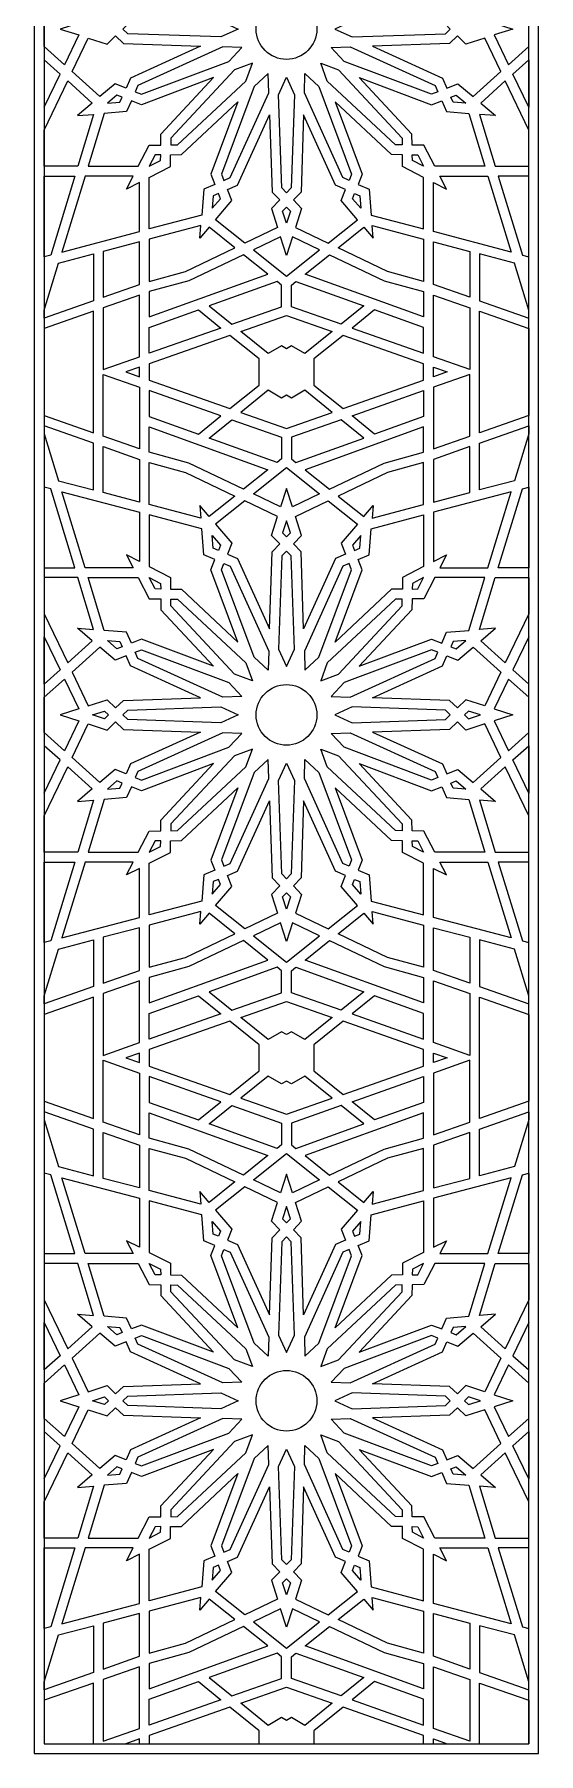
# Model space of a CAD drawing. Extents: x -1356 to -846, y 1052 to 4540.
# Drawn here: x -1356 to -846, y 1052 to 2790 of the extents above; entities that cross this region are included whole.
import ezdxf

# ---------------------------------------------------------------- set-up
doc = ezdxf.new("R2010")
doc.units = 0
doc.layers.add('LAYER_01', color=7, linetype='CONTINUOUS')

msp = doc.modelspace()

# ---------------------------------------------------------------- linework, layer by layer
at = {"layer": 'LAYER_01'}
for points in [[(-1355.9, 1051.9), (-845.5, 1051.9), (-845.5, 4539.9), (-1355.9, 4539.9)], [(-1345.9, 1061.9), (-855.5, 1061.9), (-855.5, 4529.9), (-1345.9, 4529.9)], [(-1310.9, 2801.9), (-1329.7, 2795.9), (-1310.9, 2789.9), (-1325.4, 2759.7), (-1345.9, 2778.1), (-1345.9, 2813.7), (-1325.4, 2832.1)], [(-890.4, 2801.9), (-871.7, 2795.9), (-890.4, 2789.9), (-876, 2759.7), (-855.5, 2778.1), (-855.5, 2813.7), (-876, 2832.1)], [(-1266.4, 2795.9), (-1261.4, 2800.7), (-1167.1, 2803.9), (-1149.5, 2795.9), (-1167.1, 2787.9), (-1261.4, 2791.1)], [(-935, 2795.9), (-939.9, 2800.7), (-1034.3, 2803.9), (-1051.8, 2795.9), (-1034.3, 2787.9), (-939.9, 2791.1)], [(-1301.3, 2786.8), (-1282.2, 2780.6), (-1273.6, 2788.9), (-1265.6, 2781.3), (-1187.6, 2778.6), (-1258.7, 2746.3), (-1263.1, 2736.2), (-1274.2, 2740.6), (-1289.5, 2727.5), (-1317.6, 2752.8)], [(-900, 2786.8), (-919.2, 2780.6), (-927.8, 2788.9), (-935.8, 2781.3), (-1013.8, 2778.6), (-942.7, 2746.3), (-938.3, 2736.2), (-927.2, 2740.6), (-911.8, 2727.5), (-883.8, 2752.8)], [(-1345.9, 2716.9), (-1329.9, 2750.3), (-1345.9, 2764.7)], [(-1165.1, 2777.9), (-1251, 2738.8), (-1253.8, 2732.5), (-1247.4, 2730), (-1159, 2763.1), (-1145.8, 2777.2)], [(-1036.3, 2777.9), (-950.3, 2738.8), (-947.6, 2732.5), (-954, 2730), (-1042.4, 2763.1), (-1055.6, 2777.2)], [(-855.5, 2716.9), (-871.5, 2750.3), (-855.5, 2764.7)], [(-1153.3, 2754.6), (-1217.7, 2685.6), (-1217.9, 2678.7), (-1211, 2678.9), (-1142, 2743.3), (-1135.2, 2761.4)], [(-1133.5, 2737.6), (-1166.6, 2649.2), (-1164.1, 2642.8), (-1157.8, 2645.6), (-1118.7, 2731.5), (-1119.4, 2750.8)], [(-1100.7, 2747.1), (-1092.7, 2729.5), (-1095.9, 2635.2), (-1100.7, 2630.2), (-1105.5, 2635.2), (-1108.7, 2729.5)], [(-1067.9, 2737.6), (-1034.8, 2649.2), (-1037.3, 2642.8), (-1043.6, 2645.6), (-1082.6, 2731.5), (-1082, 2750.8)], [(-1048.1, 2754.6), (-983.6, 2685.6), (-983.5, 2678.7), (-990.4, 2678.9), (-1059.4, 2743.3), (-1066.1, 2761.4)], [(-1297.2, 2721), (-1312.2, 2708.3), (-1295.9, 2709.6), (-1311.9, 2657.1), (-1345.9, 2657.1), (-1345.9, 2693.7), (-1322.1, 2743.4)], [(-1250.7, 2657.1), (-1239.8, 2678.4), (-1227.9, 2678.6), (-1227.7, 2689.6), (-1174.4, 2746.7), (-1247.5, 2719.3), (-1257.7, 2723.3), (-1262.5, 2712.4), (-1285.2, 2710.5), (-1301.5, 2657.1)], [(-950.6, 2657.1), (-961.6, 2678.4), (-973.5, 2678.6), (-973.7, 2689.6), (-1027, 2746.7), (-953.9, 2719.3), (-943.6, 2723.3), (-938.9, 2712.4), (-916.2, 2710.5), (-899.9, 2657.1)], [(-904.1, 2721), (-889.1, 2708.3), (-905.5, 2709.6), (-889.4, 2657.1), (-855.5, 2657.1), (-855.5, 2693.7), (-879.3, 2743.4)], [(-1269.3, 2721.8), (-1267.1, 2727), (-1272.3, 2729.1), (-1282, 2720.8)], [(-1186.4, 2607.7), (-1239.5, 2593.7), (-1239.5, 2645.9), (-1218.2, 2656.8), (-1218, 2668.7), (-1207, 2668.9), (-1149.9, 2722.2), (-1177.3, 2649.1), (-1173.3, 2638.8), (-1184.2, 2634.1)], [(-1015, 2607.7), (-961.9, 2593.7), (-961.9, 2645.9), (-983.2, 2656.8), (-983.4, 2668.7), (-994.4, 2668.9), (-1051.5, 2722.2), (-1024, 2649.1), (-1028.1, 2638.8), (-1017.1, 2634.1)], [(-932.1, 2721.8), (-934.3, 2727), (-929.1, 2729.1), (-919.3, 2720.8)], [(-1109.8, 2595.3), (-1142.9, 2579.4), (-1172.5, 2603), (-1156, 2622.4), (-1160.4, 2633.5), (-1150.3, 2637.9), (-1118, 2709), (-1115.3, 2631), (-1107.6, 2623), (-1116, 2614.4)], [(-1091.6, 2595.3), (-1058.5, 2579.4), (-1028.9, 2603), (-1045.3, 2622.4), (-1041, 2633.5), (-1051.1, 2637.9), (-1083.4, 2709), (-1086, 2631), (-1093.7, 2623), (-1085.4, 2614.4)], [(-1228.1, 2662.9), (-1228, 2668.6), (-1233.6, 2668.5), (-1239.5, 2657.1)], [(-973.3, 2662.9), (-973.4, 2668.6), (-967.7, 2668.5), (-961.9, 2657.1)], [(-1339.3, 2567.3), (-1345.9, 2565.6), (-1345.9, 2647.1), (-1315, 2647.1)], [(-1328, 2570.3), (-1249.5, 2591), (-1249.5, 2640.7), (-1262.6, 2634), (-1255.9, 2647.1), (-1304.5, 2647.1)], [(-873.4, 2570.3), (-951.9, 2591), (-951.9, 2640.7), (-938.8, 2634), (-945.5, 2647.1), (-896.8, 2647.1)], [(-862, 2567.3), (-855.5, 2565.6), (-855.5, 2647.1), (-886.4, 2647.1)], [(-1167.5, 2624.3), (-1169.6, 2629.5), (-1174.8, 2627.3), (-1175.8, 2614.6)], [(-1033.8, 2624.3), (-1031.8, 2629.5), (-1026.6, 2627.3), (-1025.6, 2614.6)], [(-1100.7, 2615.8), (-1096.8, 2611.8), (-1100.7, 2599.6), (-1104.6, 2611.8)], [(-1239.5, 2540.7), (-1202.9, 2550.7), (-1152.9, 2574.6), (-1179, 2595.4), (-1188.3, 2584.4), (-1187.3, 2597.1), (-1239.5, 2583.3)], [(-961.9, 2540.7), (-998.5, 2550.7), (-1048.5, 2574.6), (-1022.4, 2595.4), (-1013.1, 2584.4), (-1014.1, 2597.1), (-961.9, 2583.3)], [(-1286.1, 2524.6), (-1249.5, 2537.5), (-1249.5, 2580.7), (-1286.1, 2571)], [(-1067.2, 2572.5), (-1094.7, 2585.6), (-1100.7, 2566.9), (-1106.7, 2585.6), (-1134.2, 2572.5), (-1100.7, 2545.8)], [(-915.3, 2524.6), (-951.9, 2537.5), (-951.9, 2580.7), (-915.3, 2571)], [(-1345.9, 2511.7), (-1331.4, 2559.1), (-1296.1, 2568.4), (-1296.1, 2521.1), (-1345.9, 2503.6)], [(-1239.5, 2504.7), (-1119.5, 2548), (-1144.2, 2567.7), (-1199.4, 2541.3), (-1239.5, 2530.3)], [(-961.9, 2504.7), (-1081.9, 2548), (-1057.2, 2567.7), (-1002, 2541.3), (-961.9, 2530.3)], [(-855.5, 2511.7), (-870, 2559.1), (-905.3, 2568.4), (-905.3, 2521.1), (-855.5, 2503.6)], [(-1156, 2497.4), (-1105.7, 2515), (-1105.7, 2537), (-1110.3, 2540.7), (-1178.9, 2515.9)], [(-1045.4, 2497.4), (-1095.7, 2515), (-1095.7, 2537), (-1091.1, 2540.7), (-1022.5, 2515.9)], [(-1286.1, 2451.6), (-1249.5, 2464.5), (-1249.5, 2526.9), (-1286.1, 2514)], [(-915.3, 2451.6), (-951.9, 2464.5), (-951.9, 2526.9), (-915.3, 2514)], [(-1345.9, 2449.1), (-1345.9, 2405.2), (-1296.1, 2387.7), (-1296.1, 2510.5), (-1345.9, 2493)], [(-1167.1, 2493.5), (-1239.5, 2468), (-1239.5, 2494.1), (-1189.9, 2511.9)], [(-1082.1, 2467.6), (-1095.7, 2475.5), (-1100.7, 2472.6), (-1105.7, 2475.5), (-1119.2, 2467.6), (-1146.9, 2490), (-1100.7, 2506.2), (-1054.5, 2490)], [(-1034.3, 2493.5), (-961.9, 2468), (-961.9, 2494.1), (-1011.5, 2511.9)], [(-855.5, 2449.1), (-855.5, 2405.2), (-905.3, 2387.7), (-905.3, 2510.5), (-855.5, 2493)], [(-1128.5, 2449.1), (-1128.5, 2462.3), (-1157.9, 2486.1), (-1239.5, 2457.4), (-1239.5, 2440.8), (-1157.9, 2412.1), (-1128.5, 2435.9)], [(-1072.9, 2449.1), (-1072.9, 2435.9), (-1043.4, 2412.1), (-961.9, 2440.8), (-961.9, 2457.4), (-1043.4, 2486.1), (-1072.9, 2462.3)], [(-1263.2, 2449.1), (-1249.5, 2444.3), (-1249.5, 2453.9)], [(-938.2, 2449.1), (-951.9, 2444.3), (-951.9, 2453.9)], [(-1286.1, 2446.6), (-1249.5, 2433.7), (-1249.5, 2371.3), (-1286.1, 2384.2)], [(-915.3, 2446.6), (-951.9, 2433.7), (-951.9, 2371.3), (-915.3, 2384.2)], [(-1167.1, 2404.7), (-1239.5, 2430.2), (-1239.5, 2404.1), (-1189.9, 2386.3)], [(-1082.1, 2430.6), (-1095.7, 2422.7), (-1100.7, 2425.6), (-1105.7, 2422.7), (-1119.2, 2430.6), (-1146.9, 2408.2), (-1100.7, 2392), (-1054.5, 2408.2)], [(-1034.3, 2404.7), (-961.9, 2430.2), (-961.9, 2404.1), (-1011.5, 2386.3)], [(-1156, 2400.8), (-1105.7, 2383.2), (-1105.7, 2361.2), (-1110.3, 2357.5), (-1178.9, 2382.3)], [(-1045.4, 2400.8), (-1095.7, 2383.2), (-1095.7, 2361.2), (-1091.1, 2357.5), (-1022.5, 2382.3)], [(-1345.9, 2386.5), (-1331.4, 2339.1), (-1296.1, 2329.8), (-1296.1, 2377.1), (-1345.9, 2394.6)], [(-1239.5, 2393.5), (-1119.5, 2350.2), (-1144.2, 2330.5), (-1199.4, 2356.9), (-1239.5, 2367.9)], [(-961.9, 2393.5), (-1081.9, 2350.2), (-1057.2, 2330.5), (-1002, 2356.9), (-961.9, 2367.9)], [(-855.5, 2386.5), (-870, 2339.1), (-905.3, 2329.8), (-905.3, 2377.1), (-855.5, 2394.6)], [(-1286.1, 2373.6), (-1249.5, 2360.7), (-1249.5, 2317.5), (-1286.1, 2327.2)], [(-915.3, 2373.6), (-951.9, 2360.7), (-951.9, 2317.5), (-915.3, 2327.2)], [(-1239.5, 2357.5), (-1202.9, 2347.5), (-1152.9, 2323.6), (-1179, 2302.8), (-1188.3, 2313.9), (-1187.3, 2301.1), (-1239.5, 2314.9)], [(-1067.2, 2325.7), (-1094.7, 2312.6), (-1100.7, 2331.3), (-1106.7, 2312.6), (-1134.2, 2325.7), (-1100.7, 2352.4)], [(-961.9, 2357.5), (-998.5, 2347.5), (-1048.5, 2323.6), (-1022.4, 2302.8), (-1013.1, 2313.9), (-1014.1, 2301.1), (-961.9, 2314.9)], [(-1339.3, 2330.9), (-1345.9, 2332.6), (-1345.9, 2251.1), (-1315, 2251.1)], [(-862, 2330.9), (-855.5, 2332.6), (-855.5, 2251.1), (-886.4, 2251.1)], [(-1328, 2327.9), (-1249.5, 2307.2), (-1249.5, 2257.5), (-1262.6, 2264.2), (-1255.9, 2251.1), (-1304.5, 2251.1)], [(-1109.8, 2302.9), (-1142.9, 2318.8), (-1172.5, 2295.2), (-1156, 2275.8), (-1160.4, 2264.7), (-1150.3, 2260.3), (-1118, 2189.2), (-1115.3, 2267.2), (-1107.6, 2275.2), (-1116, 2283.8)], [(-1091.6, 2302.9), (-1058.5, 2318.8), (-1028.9, 2295.2), (-1045.3, 2275.8), (-1041, 2264.7), (-1051.1, 2260.3), (-1083.4, 2189.2), (-1086, 2267.2), (-1093.7, 2275.2), (-1085.4, 2283.8)], [(-873.4, 2327.9), (-951.9, 2307.2), (-951.9, 2257.5), (-938.8, 2264.2), (-945.5, 2251.1), (-896.8, 2251.1)], [(-1186.4, 2290.5), (-1239.5, 2304.5), (-1239.5, 2252.3), (-1218.2, 2241.4), (-1218, 2229.5), (-1207, 2229.3), (-1149.9, 2176), (-1177.3, 2249.1), (-1173.3, 2259.4), (-1184.2, 2264.1)], [(-1100.7, 2282.4), (-1096.8, 2286.4), (-1100.7, 2298.6), (-1104.6, 2286.4)], [(-1015, 2290.5), (-961.9, 2304.5), (-961.9, 2252.3), (-983.2, 2241.4), (-983.4, 2229.5), (-994.4, 2229.3), (-1051.5, 2176), (-1024, 2249.1), (-1028.1, 2259.4), (-1017.1, 2264.1)], [(-1167.5, 2273.9), (-1169.6, 2268.7), (-1174.8, 2270.9), (-1175.8, 2283.7)], [(-1033.8, 2273.9), (-1031.8, 2268.7), (-1026.6, 2270.9), (-1025.6, 2283.7)], [(-1100.7, 2151.2), (-1092.7, 2168.7), (-1095.9, 2263), (-1100.7, 2268), (-1105.5, 2263), (-1108.7, 2168.7)], [(-1133.5, 2160.6), (-1166.6, 2249), (-1164.1, 2255.4), (-1157.8, 2252.6), (-1118.7, 2166.7), (-1119.4, 2147.4)], [(-1067.9, 2160.6), (-1034.8, 2249), (-1037.3, 2255.4), (-1043.6, 2252.6), (-1082.6, 2166.7), (-1082, 2147.4)], [(-1297.2, 2177.2), (-1312.2, 2189.9), (-1295.9, 2188.6), (-1311.9, 2241.1), (-1345.9, 2241.1), (-1345.9, 2204.5), (-1322.1, 2154.9)], [(-1250.7, 2241.1), (-1239.8, 2219.8), (-1227.9, 2219.6), (-1227.7, 2208.6), (-1174.4, 2151.5), (-1247.5, 2179), (-1257.7, 2174.9), (-1262.5, 2185.9), (-1285.2, 2187.7), (-1301.5, 2241.1)], [(-1228.1, 2235.3), (-1228, 2229.6), (-1233.6, 2229.7), (-1239.5, 2241.1)], [(-950.6, 2241.1), (-961.6, 2219.8), (-973.5, 2219.6), (-973.7, 2208.6), (-1027, 2151.5), (-953.9, 2179), (-943.6, 2174.9), (-938.9, 2185.9), (-916.2, 2187.7), (-899.9, 2241.1)], [(-973.3, 2235.3), (-973.4, 2229.6), (-967.7, 2229.7), (-961.9, 2241.1)], [(-904.1, 2177.2), (-889.1, 2189.9), (-905.5, 2188.6), (-889.4, 2241.1), (-855.5, 2241.1), (-855.5, 2204.5), (-879.3, 2154.9)], [(-1153.3, 2143.6), (-1217.7, 2212.6), (-1217.9, 2219.5), (-1211, 2219.3), (-1142, 2154.9), (-1135.2, 2136.8)], [(-1048.1, 2143.6), (-983.6, 2212.6), (-983.5, 2219.5), (-990.4, 2219.3), (-1059.4, 2154.9), (-1066.1, 2136.8)], [(-1345.9, 2181.3), (-1329.9, 2147.9), (-1345.9, 2133.5)], [(-1269.3, 2176.4), (-1267.1, 2171.2), (-1272.3, 2169.1), (-1282, 2177.4)], [(-932.1, 2176.4), (-934.3, 2171.2), (-929.1, 2169.1), (-919.3, 2177.4)], [(-855.5, 2181.3), (-871.5, 2147.9), (-855.5, 2133.5)], [(-1301.3, 2111.4), (-1282.2, 2117.6), (-1273.6, 2109.3), (-1265.6, 2117), (-1187.6, 2119.6), (-1258.7, 2151.9), (-1263.1, 2162), (-1274.2, 2157.6), (-1289.5, 2170.7), (-1317.6, 2145.5)], [(-1165.1, 2120.3), (-1251, 2159.4), (-1253.8, 2165.7), (-1247.4, 2168.2), (-1159, 2135.1), (-1145.8, 2121)], [(-1036.3, 2120.3), (-950.3, 2159.4), (-947.6, 2165.7), (-954, 2168.2), (-1042.4, 2135.1), (-1055.6, 2121)], [(-900, 2111.4), (-919.2, 2117.6), (-927.8, 2109.3), (-935.8, 2117), (-1013.8, 2119.6), (-942.7, 2151.9), (-938.3, 2162), (-927.2, 2157.6), (-911.8, 2170.7), (-883.8, 2145.5)], [(-1310.9, 2108.3), (-1329.7, 2102.3), (-1310.9, 2096.3), (-1325.4, 2066.1), (-1345.9, 2084.5), (-1345.9, 2120.1), (-1325.4, 2138.5)], [(-890.4, 2108.3), (-871.7, 2102.3), (-890.4, 2096.3), (-876, 2066.1), (-855.5, 2084.5), (-855.5, 2120.1), (-876, 2138.5)], [(-1297, 2102.3), (-1284.8, 2106.2), (-1280.8, 2102.3), (-1284.8, 2098.4)], [(-1266.4, 2102.3), (-1261.4, 2107.1), (-1167.1, 2110.3), (-1149.5, 2102.3), (-1167.1, 2094.3), (-1261.4, 2097.5)], [(-935, 2102.3), (-939.9, 2107.1), (-1034.3, 2110.3), (-1051.8, 2102.3), (-1034.3, 2094.3), (-939.9, 2097.5)], [(-904.4, 2102.3), (-916.6, 2106.2), (-920.6, 2102.3), (-916.6, 2098.4)], [(-1301.3, 2093.2), (-1282.2, 2087), (-1273.6, 2095.3), (-1265.6, 2087.7), (-1187.6, 2085), (-1258.7, 2052.7), (-1263.1, 2042.6), (-1274.2, 2047), (-1289.5, 2033.9), (-1317.6, 2059.2)], [(-900, 2093.2), (-919.2, 2087), (-927.8, 2095.3), (-935.8, 2087.7), (-1013.8, 2085), (-942.7, 2052.7), (-938.3, 2042.6), (-927.2, 2047), (-911.8, 2033.9), (-883.8, 2059.2)], [(-1345.9, 2023.3), (-1329.9, 2056.7), (-1345.9, 2071.1)], [(-1165.1, 2084.3), (-1251, 2045.2), (-1253.8, 2038.9), (-1247.4, 2036.4), (-1159, 2069.5), (-1145.8, 2083.6)], [(-1036.3, 2084.3), (-950.3, 2045.2), (-947.6, 2038.9), (-954, 2036.4), (-1042.4, 2069.5), (-1055.6, 2083.6)], [(-855.5, 2023.3), (-871.5, 2056.7), (-855.5, 2071.1)], [(-1250.7, 1963.5), (-1239.8, 1984.8), (-1227.9, 1985), (-1227.7, 1996), (-1174.4, 2053.1), (-1247.5, 2025.6), (-1257.7, 2029.7), (-1262.5, 2018.8), (-1285.2, 2016.9), (-1301.5, 1963.5)], [(-1153.3, 2061), (-1217.7, 1992), (-1217.9, 1985.1), (-1211, 1985.3), (-1142, 2049.7), (-1135.2, 2067.8)], [(-1133.5, 2044), (-1166.6, 1955.6), (-1164.1, 1949.2), (-1157.8, 1952), (-1118.7, 2037.9), (-1119.4, 2057.2)], [(-1100.7, 2053.4), (-1092.7, 2035.9), (-1095.9, 1941.6), (-1100.7, 1936.6), (-1105.5, 1941.6), (-1108.7, 2035.9)], [(-1067.9, 2044), (-1034.8, 1955.6), (-1037.3, 1949.2), (-1043.6, 1952), (-1082.6, 2037.9), (-1082, 2057.2)], [(-1048.1, 2061), (-983.6, 1992), (-983.5, 1985.1), (-990.4, 1985.3), (-1059.4, 2049.7), (-1066.1, 2067.8)], [(-950.6, 1963.5), (-961.6, 1984.8), (-973.5, 1985), (-973.7, 1996), (-1027, 2053.1), (-953.9, 2025.6), (-943.6, 2029.7), (-938.9, 2018.8), (-916.2, 2016.9), (-899.9, 1963.5)], [(-1297.2, 2027.4), (-1312.2, 2014.7), (-1295.9, 2016), (-1311.9, 1963.5), (-1345.9, 1963.5), (-1345.9, 2000.1), (-1322.1, 2049.7)], [(-1269.3, 2028.2), (-1267.1, 2033.4), (-1272.3, 2035.5), (-1282, 2027.2)], [(-932.1, 2028.2), (-934.3, 2033.4), (-929.1, 2035.5), (-919.3, 2027.2)], [(-904.1, 2027.4), (-889.1, 2014.7), (-905.5, 2016), (-889.4, 1963.5), (-855.5, 1963.5), (-855.5, 2000.1), (-879.3, 2049.7)], [(-1186.4, 1914.1), (-1239.5, 1900.1), (-1239.5, 1952.3), (-1218.2, 1963.2), (-1218, 1975.1), (-1207, 1975.3), (-1149.9, 2028.6), (-1177.3, 1955.5), (-1173.3, 1945.2), (-1184.2, 1940.5)], [(-1015, 1914.1), (-961.9, 1900.1), (-961.9, 1952.3), (-983.2, 1963.2), (-983.4, 1975.1), (-994.4, 1975.3), (-1051.5, 2028.6), (-1024, 1955.5), (-1028.1, 1945.2), (-1017.1, 1940.5)], [(-1109.8, 1901.7), (-1142.9, 1885.8), (-1172.5, 1909.4), (-1156, 1928.8), (-1160.4, 1939.9), (-1150.3, 1944.3), (-1118, 2015.4), (-1115.3, 1937.4), (-1107.6, 1929.4), (-1116, 1920.8)], [(-1091.6, 1901.7), (-1058.5, 1885.8), (-1028.9, 1909.4), (-1045.3, 1928.8), (-1041, 1939.9), (-1051.1, 1944.3), (-1083.4, 2015.4), (-1086, 1937.4), (-1093.7, 1929.4), (-1085.4, 1920.8)], [(-1228.1, 1969.3), (-1228, 1975), (-1233.6, 1974.9), (-1239.5, 1963.5)], [(-973.3, 1969.3), (-973.4, 1975), (-967.7, 1974.9), (-961.9, 1963.5)], [(-1339.3, 1873.7), (-1345.9, 1872), (-1345.9, 1953.5), (-1315, 1953.5)], [(-1328, 1876.7), (-1249.5, 1897.4), (-1249.5, 1947.1), (-1262.6, 1940.4), (-1255.9, 1953.5), (-1304.5, 1953.5)], [(-873.4, 1876.7), (-951.9, 1897.4), (-951.9, 1947.1), (-938.8, 1940.4), (-945.5, 1953.5), (-896.8, 1953.5)], [(-862, 1873.7), (-855.5, 1872), (-855.5, 1953.5), (-886.4, 1953.5)], [(-1167.5, 1930.7), (-1169.6, 1935.9), (-1174.8, 1933.7), (-1175.8, 1920.9)], [(-1033.8, 1930.7), (-1031.8, 1935.9), (-1026.6, 1933.7), (-1025.6, 1920.9)], [(-1100.7, 1922.2), (-1096.8, 1918.2), (-1100.7, 1906), (-1104.6, 1918.2)], [(-1239.5, 1847.1), (-1202.9, 1857.1), (-1152.9, 1881), (-1179, 1901.8), (-1188.3, 1890.7), (-1187.3, 1903.5), (-1239.5, 1889.7)], [(-961.9, 1847.1), (-998.5, 1857.1), (-1048.5, 1881), (-1022.4, 1901.8), (-1013.1, 1890.7), (-1014.1, 1903.5), (-961.9, 1889.7)], [(-1286.1, 1831), (-1249.5, 1843.9), (-1249.5, 1887.1), (-1286.1, 1877.4)], [(-1067.2, 1878.9), (-1094.7, 1892), (-1100.7, 1873.3), (-1106.7, 1892), (-1134.2, 1878.9), (-1100.7, 1852.2)], [(-915.3, 1831), (-951.9, 1843.9), (-951.9, 1887.1), (-915.3, 1877.4)], [(-1345.9, 1818.1), (-1331.4, 1865.5), (-1296.1, 1874.8), (-1296.1, 1827.5), (-1345.9, 1810)], [(-1239.5, 1811.1), (-1119.5, 1854.4), (-1144.2, 1874.1), (-1199.4, 1847.7), (-1239.5, 1836.7)], [(-961.9, 1811.1), (-1081.9, 1854.4), (-1057.2, 1874.1), (-1002, 1847.7), (-961.9, 1836.7)], [(-855.5, 1818.1), (-870, 1865.5), (-905.3, 1874.8), (-905.3, 1827.5), (-855.5, 1810)], [(-1156, 1803.8), (-1105.7, 1821.4), (-1105.7, 1843.4), (-1110.3, 1847.1), (-1178.9, 1822.3)], [(-1045.4, 1803.8), (-1095.7, 1821.4), (-1095.7, 1843.4), (-1091.1, 1847.1), (-1022.5, 1822.3)], [(-1286.1, 1758), (-1249.5, 1770.9), (-1249.5, 1833.3), (-1286.1, 1820.4)], [(-915.3, 1758), (-951.9, 1770.9), (-951.9, 1833.3), (-915.3, 1820.4)], [(-1345.9, 1755.5), (-1345.9, 1711.6), (-1296.1, 1694.1), (-1296.1, 1816.9), (-1345.9, 1799.4)], [(-1167.1, 1799.9), (-1239.5, 1774.4), (-1239.5, 1800.5), (-1189.9, 1818.3)], [(-1082.1, 1774), (-1095.7, 1781.9), (-1100.7, 1779), (-1105.7, 1781.9), (-1119.2, 1774), (-1146.9, 1796.4), (-1100.7, 1812.6), (-1054.5, 1796.4)], [(-1034.3, 1799.9), (-961.9, 1774.4), (-961.9, 1800.5), (-1011.5, 1818.3)], [(-905.3, 1755.5), (-905.3, 1816.9), (-855.5, 1799.4), (-855.5, 1711.6), (-905.3, 1694.1)], [(-1128.5, 1755.5), (-1128.5, 1768.7), (-1157.9, 1792.5), (-1239.5, 1763.8), (-1239.5, 1747.2), (-1157.9, 1718.5), (-1128.5, 1742.3)], [(-961.9, 1755.5), (-961.9, 1763.8), (-1043.4, 1792.5), (-1072.9, 1768.7), (-1072.9, 1742.3), (-1043.4, 1718.5), (-961.9, 1747.2)], [(-1263.2, 1755.5), (-1249.5, 1750.7), (-1249.5, 1760.3)], [(-938.2, 1755.5), (-951.9, 1750.7), (-951.9, 1760.3)], [(-1286.1, 1753), (-1249.5, 1740.1), (-1249.5, 1677.7), (-1286.1, 1690.6)], [(-915.3, 1753), (-951.9, 1740.1), (-951.9, 1677.7), (-915.3, 1690.6)], [(-1167.1, 1711.1), (-1239.5, 1736.6), (-1239.5, 1710.5), (-1189.9, 1692.7)], [(-1082.1, 1737), (-1095.7, 1729.1), (-1100.7, 1732), (-1105.7, 1729.1), (-1119.2, 1737), (-1146.9, 1714.6), (-1100.7, 1698.4), (-1054.5, 1714.6)], [(-1034.3, 1711.1), (-961.9, 1736.6), (-961.9, 1710.5), (-1011.5, 1692.7)], [(-1156, 1707.2), (-1105.7, 1689.6), (-1105.7, 1667.6), (-1110.3, 1663.9), (-1178.9, 1688.7)], [(-1045.4, 1707.2), (-1095.7, 1689.6), (-1095.7, 1667.6), (-1091.1, 1663.9), (-1022.5, 1688.7)], [(-1345.9, 1692.9), (-1331.4, 1645.5), (-1296.1, 1636.2), (-1296.1, 1683.5), (-1345.9, 1701)], [(-1239.5, 1699.9), (-1119.5, 1656.6), (-1144.2, 1636.9), (-1199.4, 1663.3), (-1239.5, 1674.3)], [(-961.9, 1699.9), (-1081.9, 1656.6), (-1057.2, 1636.9), (-1002, 1663.3), (-961.9, 1674.3)], [(-855.5, 1692.9), (-870, 1645.5), (-905.3, 1636.2), (-905.3, 1683.5), (-855.5, 1701)], [(-1286.1, 1680), (-1249.5, 1667.1), (-1249.5, 1623.9), (-1286.1, 1633.6)], [(-915.3, 1680), (-951.9, 1667.1), (-951.9, 1623.9), (-915.3, 1633.6)], [(-1239.5, 1663.9), (-1202.9, 1653.9), (-1152.9, 1630), (-1179, 1609.2), (-1188.3, 1620.3), (-1187.3, 1607.5), (-1239.5, 1621.3)], [(-1067.2, 1632.1), (-1094.7, 1619), (-1100.7, 1637.7), (-1106.7, 1619), (-1134.2, 1632.1), (-1100.7, 1658.8)], [(-961.9, 1663.9), (-998.5, 1653.9), (-1048.5, 1630), (-1022.4, 1609.2), (-1013.1, 1620.3), (-1014.1, 1607.5), (-961.9, 1621.3)], [(-1339.3, 1637.3), (-1345.9, 1639), (-1345.9, 1557.5), (-1315, 1557.5)], [(-1328, 1634.3), (-1249.5, 1613.6), (-1249.5, 1563.9), (-1262.6, 1570.6), (-1255.9, 1557.5), (-1304.5, 1557.5)], [(-873.4, 1634.3), (-951.9, 1613.6), (-951.9, 1563.9), (-938.8, 1570.6), (-945.5, 1557.5), (-896.8, 1557.5)], [(-862, 1637.3), (-855.5, 1639), (-855.5, 1557.5), (-886.4, 1557.5)], [(-1109.8, 1609.3), (-1142.9, 1625.2), (-1172.5, 1601.6), (-1156, 1582.2), (-1160.4, 1571.1), (-1150.3, 1566.7), (-1118, 1495.6), (-1115.3, 1573.6), (-1107.6, 1581.6), (-1116, 1590.2)], [(-1091.6, 1609.3), (-1058.5, 1625.2), (-1028.9, 1601.6), (-1045.3, 1582.2), (-1041, 1571.1), (-1051.1, 1566.7), (-1083.4, 1495.6), (-1086, 1573.6), (-1093.7, 1581.6), (-1085.4, 1590.2)], [(-1186.4, 1596.9), (-1239.5, 1610.9), (-1239.5, 1558.7), (-1218.2, 1547.8), (-1218, 1535.9), (-1207, 1535.7), (-1149.9, 1482.4), (-1177.3, 1555.5), (-1173.3, 1565.8), (-1184.2, 1570.5)], [(-1100.7, 1588.8), (-1096.8, 1592.8), (-1100.7, 1605), (-1104.6, 1592.8)], [(-1015, 1596.9), (-961.9, 1610.9), (-961.9, 1558.7), (-983.2, 1547.8), (-983.4, 1535.9), (-994.4, 1535.7), (-1051.5, 1482.4), (-1024, 1555.5), (-1028.1, 1565.8), (-1017.1, 1570.5)], [(-1167.5, 1580.3), (-1169.6, 1575.1), (-1174.8, 1577.3), (-1175.8, 1590.1)], [(-1033.8, 1580.3), (-1031.8, 1575.1), (-1026.6, 1577.3), (-1025.6, 1590.1)], [(-1100.7, 1457.6), (-1092.7, 1475.1), (-1095.9, 1569.4), (-1100.7, 1574.4), (-1105.5, 1569.4), (-1108.7, 1475.1)], [(-1297.2, 1483.6), (-1312.2, 1496.3), (-1295.9, 1495), (-1311.9, 1547.5), (-1345.9, 1547.5), (-1345.9, 1510.9), (-1322.1, 1461.3)], [(-1250.7, 1547.5), (-1239.8, 1526.2), (-1227.9, 1526), (-1227.7, 1515), (-1174.4, 1457.9), (-1247.5, 1485.3), (-1257.7, 1481.3), (-1262.5, 1492.2), (-1285.2, 1494.1), (-1301.5, 1547.5)], [(-1228.1, 1541.7), (-1228, 1536), (-1233.6, 1536.1), (-1239.5, 1547.5)], [(-1133.5, 1467), (-1166.6, 1555.4), (-1164.1, 1561.8), (-1157.8, 1559), (-1118.7, 1473.1), (-1119.4, 1453.8)], [(-1067.9, 1467), (-1034.8, 1555.4), (-1037.3, 1561.8), (-1043.6, 1559), (-1082.6, 1473.1), (-1082, 1453.8)], [(-950.6, 1547.5), (-961.6, 1526.2), (-973.5, 1526), (-973.7, 1515), (-1027, 1457.9), (-953.9, 1485.3), (-943.6, 1481.3), (-938.9, 1492.2), (-916.2, 1494.1), (-899.9, 1547.5)], [(-973.3, 1541.7), (-973.4, 1536), (-967.7, 1536.1), (-961.9, 1547.5)], [(-904.1, 1483.6), (-889.1, 1496.3), (-905.5, 1495), (-889.4, 1547.5), (-855.5, 1547.5), (-855.5, 1510.9), (-879.3, 1461.3)], [(-1153.3, 1450), (-1217.7, 1519), (-1217.9, 1525.9), (-1211, 1525.7), (-1142, 1461.3), (-1135.2, 1443.2)], [(-1048.1, 1450), (-983.6, 1519), (-983.5, 1525.9), (-990.4, 1525.7), (-1059.4, 1461.3), (-1066.1, 1443.2)], [(-1345.9, 1487.7), (-1329.9, 1454.3), (-1345.9, 1439.9)], [(-1269.3, 1482.8), (-1267.1, 1477.6), (-1272.3, 1475.5), (-1282, 1483.8)], [(-932.1, 1482.8), (-934.3, 1477.6), (-929.1, 1475.5), (-919.3, 1483.8)], [(-855.5, 1487.7), (-871.5, 1454.3), (-855.5, 1439.9)], [(-1301.3, 1417.8), (-1282.2, 1424), (-1273.6, 1415.7), (-1265.6, 1423.3), (-1187.6, 1426), (-1258.7, 1458.3), (-1263.1, 1468.4), (-1274.2, 1464), (-1289.5, 1477.1), (-1317.6, 1451.8)], [(-1165.1, 1426.7), (-1251, 1465.8), (-1253.8, 1472.1), (-1247.4, 1474.6), (-1159, 1441.5), (-1145.8, 1427.4)], [(-1036.3, 1426.7), (-950.3, 1465.8), (-947.6, 1472.1), (-954, 1474.6), (-1042.4, 1441.5), (-1055.6, 1427.4)], [(-900, 1417.8), (-919.2, 1424), (-927.8, 1415.7), (-935.8, 1423.3), (-1013.8, 1426), (-942.7, 1458.3), (-938.3, 1468.4), (-927.2, 1464), (-911.8, 1477.1), (-883.8, 1451.8)], [(-1310.9, 1414.7), (-1329.7, 1408.7), (-1310.9, 1402.7), (-1325.4, 1372.5), (-1345.9, 1390.9), (-1345.9, 1426.5), (-1325.4, 1444.9)], [(-890.4, 1414.7), (-871.7, 1408.7), (-890.4, 1402.7), (-876, 1372.5), (-855.5, 1390.9), (-855.5, 1426.5), (-876, 1444.9)], [(-1297, 1408.7), (-1284.8, 1412.6), (-1280.8, 1408.7), (-1284.8, 1404.8)], [(-1266.4, 1408.7), (-1261.4, 1413.5), (-1167.1, 1416.7), (-1149.5, 1408.7), (-1167.1, 1400.7), (-1261.4, 1403.9)], [(-935, 1408.7), (-939.9, 1413.5), (-1034.3, 1416.7), (-1051.8, 1408.7), (-1034.3, 1400.7), (-939.9, 1403.9)], [(-904.4, 1408.7), (-916.6, 1412.6), (-920.6, 1408.7), (-916.6, 1404.8)], [(-1301.3, 1399.6), (-1282.2, 1393.4), (-1273.6, 1401.7), (-1265.6, 1394), (-1187.6, 1391.4), (-1258.7, 1359.1), (-1263.1, 1349), (-1274.2, 1353.4), (-1289.5, 1340.3), (-1317.6, 1365.5)], [(-900, 1399.6), (-919.2, 1393.4), (-927.8, 1401.7), (-935.8, 1394), (-1013.8, 1391.4), (-942.7, 1359.1), (-938.3, 1349), (-927.2, 1353.4), (-911.8, 1340.3), (-883.8, 1365.5)], [(-1345.9, 1329.7), (-1329.9, 1363.1), (-1345.9, 1377.5)], [(-1165.1, 1390.7), (-1251, 1351.6), (-1253.8, 1345.3), (-1247.4, 1342.8), (-1159, 1375.9), (-1145.8, 1390)], [(-1153.3, 1367.4), (-1217.7, 1298.4), (-1217.9, 1291.5), (-1211, 1291.6), (-1142, 1356.1), (-1135.2, 1374.2)], [(-1048.1, 1367.4), (-983.6, 1298.4), (-983.5, 1291.5), (-990.4, 1291.6), (-1059.4, 1356.1), (-1066.1, 1374.2)], [(-1036.3, 1390.7), (-950.3, 1351.6), (-947.6, 1345.3), (-954, 1342.8), (-1042.4, 1375.9), (-1055.6, 1390)], [(-855.5, 1329.7), (-871.5, 1363.1), (-855.5, 1377.5)], [(-1297.2, 1333.8), (-1312.2, 1321.1), (-1295.9, 1322.4), (-1311.9, 1269.9), (-1345.9, 1269.9), (-1345.9, 1306.5), (-1322.1, 1356.1)], [(-1250.7, 1269.9), (-1239.8, 1291.2), (-1227.9, 1291.4), (-1227.7, 1302.4), (-1174.4, 1359.5), (-1247.5, 1332), (-1257.7, 1336.1), (-1262.5, 1325.1), (-1285.2, 1323.3), (-1301.5, 1269.9)], [(-1133.5, 1350.4), (-1166.6, 1262), (-1164.1, 1255.6), (-1157.8, 1258.4), (-1118.7, 1344.3), (-1119.4, 1363.6)], [(-1100.7, 1359.8), (-1092.7, 1342.3), (-1095.9, 1248), (-1100.7, 1243), (-1105.5, 1248), (-1108.7, 1342.3)], [(-1067.9, 1350.4), (-1034.8, 1262), (-1037.3, 1255.6), (-1043.6, 1258.4), (-1082.6, 1344.3), (-1082, 1363.6)], [(-950.6, 1269.9), (-961.6, 1291.2), (-973.5, 1291.4), (-973.7, 1302.4), (-1027, 1359.5), (-953.9, 1332), (-943.6, 1336.1), (-938.9, 1325.1), (-916.2, 1323.3), (-899.9, 1269.9)], [(-904.1, 1333.8), (-889.1, 1321.1), (-905.5, 1322.4), (-889.4, 1269.9), (-855.5, 1269.9), (-855.5, 1306.5), (-879.3, 1356.1)], [(-1269.3, 1334.6), (-1267.1, 1339.8), (-1272.3, 1341.9), (-1282, 1333.6)], [(-932.1, 1334.6), (-934.3, 1339.8), (-929.1, 1341.9), (-919.3, 1333.6)], [(-1186.4, 1220.5), (-1239.5, 1206.5), (-1239.5, 1258.7), (-1218.2, 1269.6), (-1218, 1281.5), (-1207, 1281.7), (-1149.9, 1335), (-1177.3, 1261.9), (-1173.3, 1251.6), (-1184.2, 1246.9)], [(-1109.8, 1208), (-1142.9, 1192.2), (-1172.5, 1215.8), (-1156, 1235.2), (-1160.4, 1246.3), (-1150.3, 1250.7), (-1118, 1321.8), (-1115.3, 1243.8), (-1107.6, 1235.8), (-1116, 1227.2)], [(-1091.6, 1208), (-1058.5, 1192.2), (-1028.9, 1215.8), (-1045.3, 1235.2), (-1041, 1246.3), (-1051.1, 1250.7), (-1083.4, 1321.8), (-1086, 1243.8), (-1093.7, 1235.8), (-1085.4, 1227.2)], [(-1015, 1220.5), (-961.9, 1206.5), (-961.9, 1258.7), (-983.2, 1269.6), (-983.4, 1281.5), (-994.4, 1281.7), (-1051.5, 1335), (-1024, 1261.9), (-1028.1, 1251.6), (-1017.1, 1246.9)], [(-1228.1, 1275.7), (-1228, 1281.4), (-1233.6, 1281.3), (-1239.5, 1269.9)], [(-973.3, 1275.7), (-973.4, 1281.4), (-967.7, 1281.3), (-961.9, 1269.9)], [(-1339.3, 1180.1), (-1345.9, 1178.4), (-1345.9, 1259.9), (-1315, 1259.9)], [(-1328, 1183.1), (-1249.5, 1203.8), (-1249.5, 1253.5), (-1262.6, 1246.8), (-1255.9, 1259.9), (-1304.5, 1259.9)], [(-873.4, 1183.1), (-951.9, 1203.8), (-951.9, 1253.5), (-938.8, 1246.8), (-945.5, 1259.9), (-896.8, 1259.9)], [(-862, 1180.1), (-855.5, 1178.4), (-855.5, 1259.9), (-886.4, 1259.9)], [(-1167.5, 1237.1), (-1169.6, 1242.3), (-1174.8, 1240.1), (-1175.8, 1227.3)], [(-1033.8, 1237.1), (-1031.8, 1242.3), (-1026.6, 1240.1), (-1025.6, 1227.3)], [(-1100.7, 1228.6), (-1096.8, 1224.6), (-1100.7, 1212.4), (-1104.6, 1224.6)], [(-1239.5, 1153.5), (-1202.9, 1163.5), (-1152.9, 1187.4), (-1179, 1208.2), (-1188.3, 1197.1), (-1187.3, 1209.9), (-1239.5, 1196.1)], [(-961.9, 1153.5), (-998.5, 1163.5), (-1048.5, 1187.4), (-1022.4, 1208.2), (-1013.1, 1197.1), (-1014.1, 1209.9), (-961.9, 1196.1)], [(-1286.1, 1137.4), (-1249.5, 1150.3), (-1249.5, 1193.5), (-1286.1, 1183.8)], [(-1067.2, 1185.3), (-1094.7, 1198.4), (-1100.7, 1179.7), (-1106.7, 1198.4), (-1134.2, 1185.3), (-1100.7, 1158.6)], [(-915.3, 1137.4), (-951.9, 1150.3), (-951.9, 1193.5), (-915.3, 1183.8)], [(-1345.9, 1124.5), (-1331.4, 1171.9), (-1296.1, 1181.2), (-1296.1, 1133.9), (-1345.9, 1116.4)], [(-1239.5, 1117.5), (-1119.5, 1160.8), (-1144.2, 1180.5), (-1199.4, 1154.1), (-1239.5, 1143.1)], [(-961.9, 1117.5), (-1081.9, 1160.8), (-1057.2, 1180.5), (-1002, 1154.1), (-961.9, 1143.1)], [(-855.5, 1124.5), (-870, 1171.9), (-905.3, 1181.2), (-905.3, 1133.9), (-855.5, 1116.4)], [(-1156, 1110.2), (-1105.7, 1127.8), (-1105.7, 1149.8), (-1110.3, 1153.5), (-1178.9, 1128.7)], [(-1045.4, 1110.2), (-1095.7, 1127.8), (-1095.7, 1149.8), (-1091.1, 1153.5), (-1022.5, 1128.7)], [(-1286.1, 1064.4), (-1249.5, 1077.3), (-1249.5, 1139.7), (-1286.1, 1126.8)], [(-915.3, 1064.4), (-951.9, 1077.3), (-951.9, 1139.7), (-915.3, 1126.8)], [(-1167.1, 1106.3), (-1239.5, 1080.8), (-1239.5, 1106.9), (-1189.9, 1124.7)], [(-1082.1, 1080.4), (-1095.7, 1088.3), (-1100.7, 1085.4), (-1105.7, 1088.3), (-1119.2, 1080.4), (-1146.9, 1102.8), (-1100.7, 1119), (-1054.5, 1102.8)], [(-1034.3, 1106.3), (-961.9, 1080.8), (-961.9, 1106.9), (-1011.5, 1124.7)]]:
    msp.add_lwpolyline(points, close=True, dxfattribs=at)
for points in [[(-1296.1, 1061.9), (-1296.1, 1123.3), (-1345.9, 1105.8), (-1345.9, 1061.9)], [(-905.3, 1061.9), (-905.3, 1123.3), (-855.5, 1105.8), (-855.5, 1061.9)], [(-1128.5, 1061.9), (-1128.5, 1075.1), (-1157.9, 1098.9), (-1239.5, 1070.2), (-1239.5, 1061.9)], [(-961.9, 1061.9), (-961.9, 1070.2), (-1043.4, 1098.9), (-1072.9, 1075.1), (-1072.9, 1061.9)], [(-1249.5, 1061.9), (-1249.5, 1066.7), (-1263.2, 1061.9)], [(-951.9, 1061.9), (-951.9, 1066.7), (-938.2, 1061.9)]]:
    msp.add_lwpolyline(points, dxfattribs=at)
for centre in [(-1100.7, 2795.9), (-1100.7, 2102.3), (-1100.7, 1408.7)]:
    msp.add_circle(centre, 30.7, dxfattribs=at)

doc.saveas('drawing.dxf')
